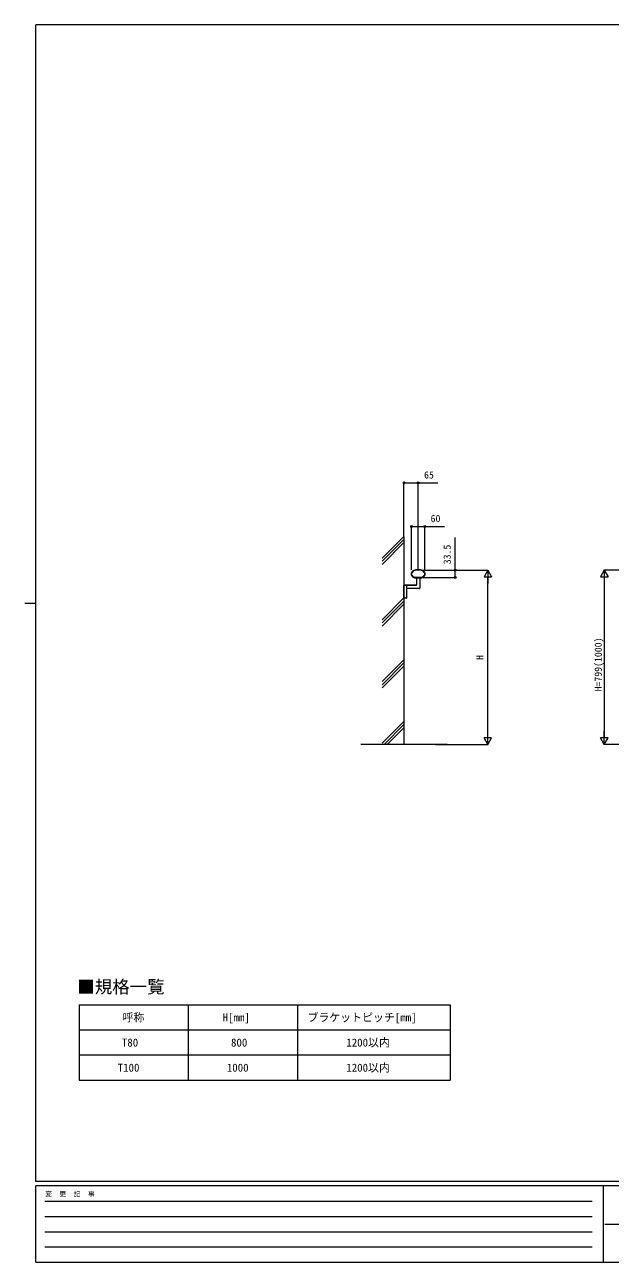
# Model space of a CAD drawing. Units: millimetres, scale not verified. Extents: x -3890 to 4140, y -2825 to 2898.
# Drawn here: x -3890 to -1208, y -2822 to 2848 of the extents above; entities that cross this region are included whole.
import ezdxf
from ezdxf.enums import TextEntityAlignment as Align

# ---------------------------------------------------------------- set-up
doc = ezdxf.new("R2010")
doc.units = ezdxf.units.MM
doc.header["$LTSCALE"] = 10
for name, color, linetype, lineweight in [('0-2_YKK_ZWAK', 3, 'Continuous', 18), ('0-3_YKK_11', 4, 'Continuous', 9), ('0-5_YKK_13', 4, 'Continuous', 9), ('0-6_YKK_D', 3, 'Continuous', 9), ('0-7_YSS_K', 6, 'Continuous', 9)]:
    doc.layers.add(name, color=color, linetype=linetype, lineweight=lineweight)
doc.styles.add('ＭＳ ゴシック', font='')
doc.styles.get('ＭＳ ゴシック').set_extended_font_data('MS Gothic')

msp = doc.modelspace()

# ---------------------------------------------------------------- linework, layer by layer
at = {"layer": '0-2_YKK_ZWAK'}
for p, q in [((3960.01, 2847.5), (-3839.99, 2847.5)), ((-3839.99, -2452.5), (-3839.99, 2847.5)), ((-3889.99, 197.5), (-3839.99, 197.5)), ((3960.01, -2452.5), (-3839.99, -2452.5)), ((-1239.99, -2472.5), (-3839.99, -2472.5)), ((-3839.99, -2822.5), (-3839.99, -2472.5)), ((-1239.99, -2472.5), (-1239.99, -2822.5)), ((60.01, -2472.5), (-1239.99, -2472.5)), ((-3797.49, -2542.5), (-1289.99, -2542.5)), ((-3797.49, -2612.5), (-1289.99, -2612.5)), ((-1232.49, -2647.5), (60.01, -2647.5)), ((-3797.49, -2682.5), (-1289.99, -2682.5)), ((-3797.49, -2752.5), (-1289.99, -2752.5)), ((-3839.99, -2822.5), (-1239.99, -2822.5)), ((-1239.99, -2822.5), (60.01, -2822.5))]:
    msp.add_line(p, q, dxfattribs=at)
at = {"layer": '0-3_YKK_11'}
for p, q in [((-2252.66, 404.06), (-2154.84, 501.88)), ((-2252.66, 389.56), (-2152.66, 489.56)), ((-2252.66, 375.06), (-2152.66, 475.06)), ((-2152.66, 501.88), (-2152.66, -450.49)), ((-2099.73, 312.71), (-2075.6, 312.71)), ((-2075.82, 314.51), (-2099.51, 314.51)), ((-2095.16, 312.71), (-2095.16, 280.99)), ((-2080.16, 312.71), (-2080.16, 265.85)), ((-2152.66, 220.77), (-2152.66, 278.51)), ((-2097.16, 279.51), (-2151.66, 279.51)), ((-2097.16, 278.99), (-2151.66, 278.99)), ((-2139.66, 220.83), (-2139.66, 277.01)), ((-2087.66, 264.51), (-2137.66, 264.51)), ((-2081.11, 264.85), (-2087.66, 264.51)), ((-2252.66, 121.22), (-2152.66, 221.22)), ((-2252.66, 106.72), (-2152.66, 206.72)), ((-2252.66, 92.22), (-2152.66, 192.22)), ((-2146.66, 219.51), (-2151.72, 219.78)), ((-2140.61, 219.83), (-2146.66, 219.51)), ((-2252.66, -161.63), (-2152.66, -61.63)), ((-2252.66, -176.13), (-2152.66, -76.13)), ((-2252.66, -190.63), (-2152.66, -90.63)), ((-2252.66, -444.47), (-2152.66, -344.47)), ((-2244.18, -450.49), (-2152.66, -358.97)), ((-2229.68, -450.49), (-2152.66, -373.47)), ((-1955.25, -450.49), (-2350.08, -450.49))]:
    msp.add_line(p, q, dxfattribs=at)
for centre, radius, start, end in [((-2097.95, 324.3), 24.3, 114.29812, 142.38038), ((-2097.95, 324.3), 22.5, 114.29812, 142.38038), ((-2087.66, 301.51), 49.3, 65.70188, 114.29812), ((-2087.66, 301.51), 47.5, 65.70188, 114.29812), ((-2077.38, 324.3), 22.5, 37.61962, 65.70188), ((-2077.38, 324.3), 24.3, 37.61962, 65.70188), ((-2106.66, 331.01), 13.3, 142.38038, 217.61962), ((-2106.66, 331.01), 11.5, 142.38038, 217.61962), ((-2097.95, 337.72), 24.3, 217.61962, 245.70188), ((-2097.95, 337.72), 22.5, 217.61962, 245.70188), ((-2087.66, 360.51), 49.3, 245.70188, 255.83009), ((-2087.66, 360.51), 47.5, 245.70188, 255.56281), ((-2087.66, 360.51), 47.5, 284.43719, 294.29812), ((-2087.66, 360.51), 49.3, 284.16991, 294.29812), ((-2077.38, 337.72), 22.5, 294.29812, 322.38038), ((-2077.38, 337.72), 24.3, 294.29812, 322.38038), ((-2068.66, 331.01), 11.5, 322.38038, 37.61962), ((-2068.66, 331.01), 13.3, 322.38038, 37.61962), ((-2151.66, 278.51), 1, 90, 180), ((-2151.66, 277.99), 1, 90, 180), ((-2137.66, 262.51), 2, 90, 180), ((-2097.16, 281.51), 2, 270, 0), ((-2097.16, 280.99), 2, 270, 0), ((-2081.16, 265.85), 1, 273, 0), ((-2151.66, 220.77), 1, 180, 267), ((-2140.66, 220.83), 1, 273, 0)]:
    msp.add_arc(centre, radius, start, end, dxfattribs=at)
at = {"layer": '0-5_YKK_13'}
msp.add_line((-2152.66, 244.51), (-2152.66, 254.51), dxfattribs=at)
at = {"layer": '0-6_YKK_D'}
for p, q in [((-3640.72, -1642.8), (-1940.72, -1642.8)), ((-3640.72, -1642.8), (-3640.72, -1987.8)), ((-3140.72, -1642.8), (-3140.72, -1987.8)), ((-2640.72, -1642.8), (-2640.72, -1987.8)), ((-1940.72, -1642.8), (-1940.72, -1987.8)), ((-3640.72, -1757.8), (-1940.72, -1757.8)), ((-3640.72, -1872.8), (-1940.72, -1872.8)), ((-3640.72, -1987.8), (-1940.72, -1987.8))]:
    msp.add_line(p, q, dxfattribs=at)
at = {"layer": '0-7_YSS_K'}
for p, q in [((-2152.66, 502.88), (-2152.66, 749.51)), ((-2087.66, 352.81), (-2087.66, 749.51)), ((-2117.66, 350.51), (-2117.66, 549.51)), ((-2057.66, 350.51), (-2057.66, 549.51)), ((-2067.66, 348.51), (-1767.66, 348.51)), ((-2067.66, 348.51), (-1917.66, 348.51)), ((-1768.66, 348.51), (-1786.16, 318.2)), ((-1768.66, 348.51), (-1751.16, 318.2)), ((-1768.66, 348.51), (-1768.66, 287.89)), ((-1235.59, 348.51), (-1253.09, 318.2)), ((-1086.84, 348.51), (-1236.59, 348.51)), ((-1235.59, 348.51), (-1218.09, 318.2)), ((-1235.59, 348.51), (-1235.59, 287.89)), ((-2064.9, 315.01), (-1917.66, 315.01)), ((-1786.16, 318.2), (-1751.16, 318.2)), ((-1768.66, -415.49), (-1768.66, 313.51)), ((-1253.09, 318.2), (-1218.09, 318.2)), ((-1235.59, 313.51), (-1235.59, -415.49)), ((-1768.66, -450.49), (-1768.66, -389.87)), ((-1235.59, -450.49), (-1235.59, -389.87)), ((-2008.72, -450.49), (-1767.66, -450.49)), ((-1768.66, -450.49), (-1786.16, -420.18)), ((-1751.16, -420.18), (-1786.16, -420.18)), ((-1768.66, -450.49), (-1751.16, -420.18)), ((-1235.59, -450.49), (-1253.09, -420.18)), ((-1218.09, -420.18), (-1253.09, -420.18)), ((-1086.84, -450.49), (-1236.59, -450.49)), ((-1235.59, -450.49), (-1218.09, -420.18))]:
    msp.add_line(p, q, dxfattribs=at)
for points in [[(-2152.66, 748.51), (-2087.66, 748.51), (-1997.86, 748.51)], [(-2117.66, 548.51), (-2057.66, 548.51), (-1967.86, 548.51)], [(-1918.66, 315.01), (-1918.66, 348.51), (-1918.66, 498.31)]]:
    msp.add_lwpolyline(points, dxfattribs=at)
for centre in [(-2152.66, 748.51), (-2087.66, 748.51), (-2117.66, 548.51), (-2057.66, 548.51), (-1918.66, 348.51), (-1918.66, 315.01)]:
    msp.add_circle(centre, 4.25, dxfattribs=at)

# ---------------------------------------------------------------- texts
at = {"layer": '0-2_YKK_ZWAK', "style": 'ＭＳ ゴシック'}
msp.add_text('変  更  記  事', height=21.99, dxfattribs=at).set_placement((-3796.32, -2527.5), align=Align.BOTTOM_LEFT)
at = {"layer": '0-6_YKK_D', "style": 'ＭＳ ゴシック'}
for s, height, p in [('■規格一覧', 58.65, (-3649.25, -1607.22)), ('呼称', 36.66, (-3441.92, -1730.3)), ('H[mm]', 36.66, (-2983.52, -1730.3)), ('ブラケットピッチ[mm]', 36.66, (-2594.72, -1730.3)), ('T80', 36.66, (-3445.12, -1845.3)), ('800', 36.66, (-2945.12, -1845.3)), ('1200以内', 36.66, (-2417.12, -1845.3)), ('T100', 36.66, (-3464.32, -1960.3)), ('1000', 36.66, (-2964.32, -1960.3)), ('1200以内', 36.66, (-2417.12, -1960.3))]:
    msp.add_text(s, height=height, dxfattribs=at).set_placement(p, align=Align.BOTTOM_LEFT)
at = {"layer": '0-7_YSS_K', "style": 'ＭＳ ゴシック'}
for s, p in [('65', (-2060.66, 758.51)), ('60', (-2030.66, 558.51))]:
    msp.add_text(s, height=32.99, dxfattribs=at).set_placement(p, align=Align.BOTTOM_LEFT)
for s, p in [('33.5', (-1928.66, 375.51)), ('H=799(1000)', (-1236.59, -206.99)), ('H', (-1778.66, -62.99))]:
    msp.add_text(s, height=32.99, rotation=90, dxfattribs=at).set_placement(p, align=Align.BOTTOM_LEFT)

doc.saveas('drawing.dxf')
